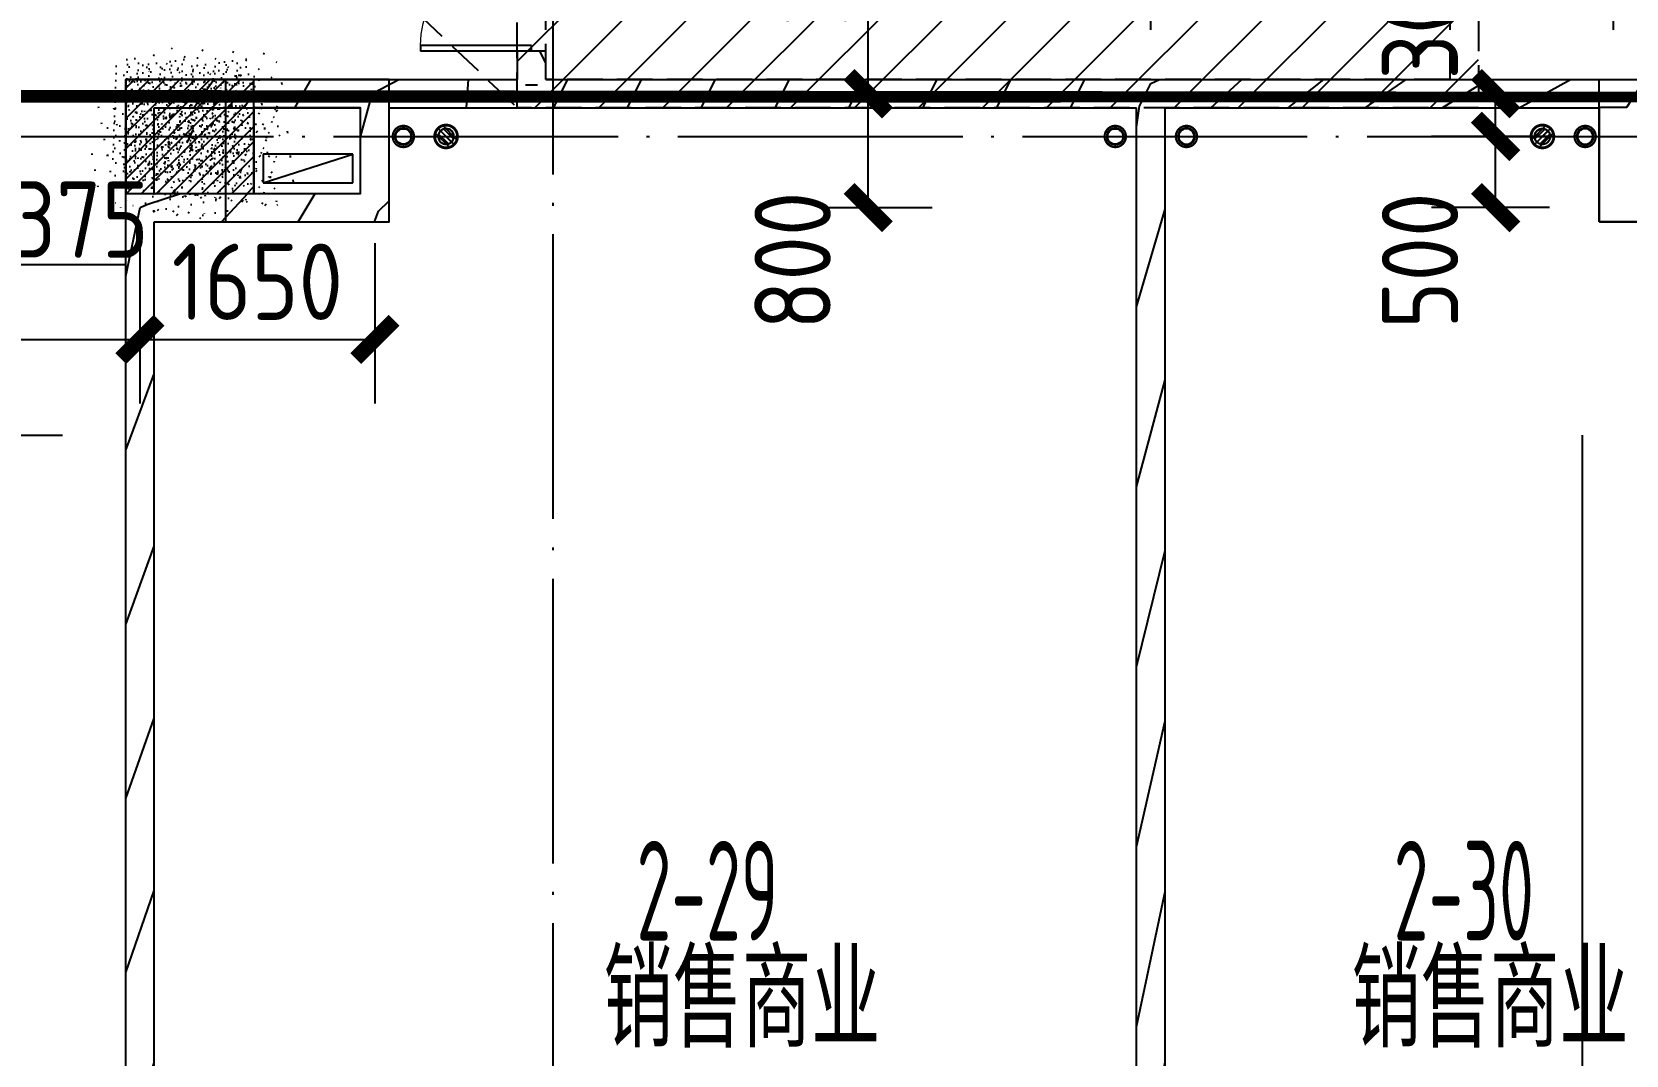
# Model space of a CAD drawing. Header units: inches. Extents: x 0 to 1813292486, y 0 to 3473589894.
# Drawn here: x 600578627 to 600589824, y 3473205965 to 3473213153 of the extents above; entities that cross this region are included whole.
import ezdxf
from ezdxf.enums import TextEntityAlignment as Align
from ezdxf.xclip import XClip

# ---------------------------------------------------------------- set-up
doc = ezdxf.new("R2010")
doc.units = ezdxf.units.IN
doc.header["$LTSCALE"] = 1000
doc.header["$MEASUREMENT"] = 0
doc.header["$XCLIPFRAME"] = 2
for name, pattern in [('AX-MALL-GIRD-200$0$DOTE', [2.4200000000000004, 2, -0.2, 0.02, -0.2]), ('AX-MALL-WALL-P02-QT$0$DASH', [0.35, 0.25, -0.1]), ('AX-MALL-WALL-P02-QT$0$DOTE', [2.4200000000000004, 2, -0.2, 0.02, -0.2]), ('PX-MALL-P02-LG$0$CONTINOUS', [0])]:
    doc.linetypes.add(name, pattern=pattern)
for name, color, linetype in [('A-Anno-Note', 241, 'Continuous'), ('AX-MALL-DIM-P02$0$A-Anno-Dims', 3, 'Continuous'), ('AX-MALL-DIM-P02$0$A-Detl-Thin', 131, 'Continuous'), ('AX-MALL-GIRD-200$0$A-Grid', 222, 'AX-MALL-GIRD-200$0$DOTE'), ('AX-MALL-P02-200$0$A-Anno-Note', 241, 'Continuous'), ('AX-MALL-WALL-P02$0$A-Anno-Note', 241, 'Continuous'), ('AX-MALL-WALL-P02-QT$0$_T_S__T_ELEV_A-STRS', 7, 'Continuous'), ('AX-MALL-WALL-P02-QT$0$A-Detl-Patt', 8, 'Continuous'), ('AX-MALL-WALL-P02-QT$0$A-Detl-Thin', 131, 'Continuous'), ('AX-MALL-WALL-P02-QT$0$A-Strs', 151, 'Continuous'), ('AX-MALL-WALL-P02-QT$0$A-Wall', 2, 'Continuous'), ('AX-MALL-WALL-P02-QT$0$A-Wall-Patt', 13, 'Continuous'), ('AX-MALL-WALL-P02-QT$0$A-Wind', 4, 'Continuous'), ('AX-MALL-WORD-P02$0$A-Anno-Note', 241, 'Continuous'), ('AX-MALL-ZTKD-P02$0$A-Anno-Note', 241, 'Continuous'), ('MX-MALL-P02-LG$0$M-VT-DUCT-FLG', 40, 'Continuous'), ('MX-MALL-P02-LG$0$M-VT-DUCT-KED', 170, 'Continuous'), ('MX-MALL-P02-LG$0$M-VT-DUCT-SAD', 90, 'Continuous'), ('PX-MALL-P02-LG$0$P-Drain-Fldr', 4, 'Continuous'), ('PX-MALL-P02-LG$0$P-Drain-Fldr-ARCH', 161, 'Continuous'), ('PX-MALL-P02-LG$0$P-Drain-Fldr-W100', 4, 'Continuous'), ('PX-MALL-P02-LG$0$P-Drain-Fldr-W50', 4, 'Continuous'), ('PX-MALL-P02-LG$0$P-Pipe-Risr', 7, 'Continuous'), ('PX-MALL-P02-LG$0$P-Pipe-Risr-Arch', 6, 'Continuous'), ('PX-MALL-P02-LG$0$P-Pipe-Risr-W100', 6, 'Continuous'), ('PX-MALL-P02-LG$0$P-Pipe-Risr-W50', 6, 'Continuous'), ('PX-MALL-P02-LG$0$P-Sewr-Pipe', 123, 'PX-MALL-P02-LG$0$CONTINOUS'), ('SX-MALL-WALL-L-1F~2F$0$S-COLU', 30, 'Continuous'), ('SX-MALL-WALL-L-1F~2F$0$S-PATT-WALL', 83, 'Continuous'), ('SX-MALL-WALL-L-1F~2F$0$单形心', 4, 'Continuous')]:
    doc.layers.add(name, color=color, linetype=linetype)
doc.layers.add('MX-MALL-P02-LG$0$M-AUX-TO-ARCH', color=1, linetype='Continuous', plot=False)
doc.styles.add('AX-MALL-DIM-P02$0$_TCH_DIM_T3', font='gbenor.shx')
doc.styles.add('AX-MALL-WORD-P02$0$STANDARD', font='gbenor.shx', dxfattribs={"bigfont": 'gbcbig.shx'})
doc.styles.add('PX-MALL-P02-LG$0$jzfz', font='gbenor.shx', dxfattribs={"bigfont": 'gbcbig.shx'})
doc.dimstyles.new('AX-MALL-DIM-P02$0$_TCH_ARCH&&180', dxfattribs={"dimtxt": 535.5, "dimasz": 270, "dimexe": 450, "dimexo": 450, "dimgap": 137.25, "dimtad": 1, "dimdec": 0, "dimzin": 0, "dimdsep": 46, "dimtxsty": 'AX-MALL-DIM-P02$0$_TCH_DIM_T3', "dimblk": 'AX-MALL-DIM-P02$0$_ArchTick', "dimcen": 0.09, "dimclrt": 7, "dimazin": 2, "dimtfac": 1, "dimtdec": 0, "dimtix": 1, "dimtmove": 2, "dimatfit": 3, "dimfxl": 500, "dimtolj": 1, "dimtzin": 0, "dimarcsym": 0})
pattern_1 = [(45, (0, 359.0227), (-353.55353201463, 353.55353201463), [])]

# ---------------------------------------------------------------- blocks, each defined once
blk = doc.blocks.new('AX-MALL-WORD-P02')
at = {"layer": 'AX-MALL-WORD-P02$0$A-Anno-Note', "style": 'AX-MALL-WORD-P02$0$STANDARD', "width": 0.6}
for s, p in [('2-29', (600384091.0347807, 3473065872.724621)), ('2-30', (600389074.3960855, 3473064016.276308))]:
    blk.add_text(s, height=700, rotation=339.5681613092015, dxfattribs=at).set_placement(p)
at = {"layer": 'AX-MALL-WORD-P02$0$A-Anno-Note', "style": 'AX-MALL-WORD-P02$0$STANDARD'}
for p in [(600383611.6675024, 3473065249.483455), (600388534.9526386, 3473063415.415278)]:
    blk.add_text('销售商业', height=675.177304964539, rotation=339.5681613092015, dxfattribs=at).set_placement(p)
blk = doc.blocks.new('AX-MALL-GIRD-200')
at = {"layer": 'AX-MALL-GIRD-200$0$A-Grid'}
for p, q in [((600417374.6480286, 3473156901.160599), (600378645.1090794, 3473052937.433517)), ((600218521.0220362, 3473133579.090285), (600576417.0261351, 3473000252.327003))]:
    blk.add_line(p, q, dxfattribs=at)
blk = doc.blocks.new('AX-MALL-WALL-P02-QT$0$tj')
at = {"layer": 'AX-MALL-WALL-P02-QT$0$A-Detl-Patt'}
h = blk.add_hatch(dxfattribs=at)
h.set_pattern_fill('STEEL', color=256, scale=100.0000000000001, angle=50.43183869082386)
h.set_pattern_definition([(75.00000000004839, (-14278.19445574284, 156289.8254051208), (-153.3407249234246, 41.08752340989569), []), (75.00000000004839, (-14317.88195610046, 156358.5661673546), (-153.3407249234246, 41.08752340989569), [])])
edge = h.paths.add_edge_path()
edge.add_line((88101.273016572, 47666.64152574539), (87883.93542659283, 47459.84604215622))
edge.add_line((87883.93542659283, 47459.84604215622), (91571.54751467705, 43584.64122533798))
edge.add_arc((262949.389629302, 558937.705083496), 543101.4133620498, 251.6057364187558, 260.0288666978238)
edge.add_arc((172180.8466627672, -2862.146247219684), 27099.9982179492, 64.7128659603706, 96.9316049602786, ccw=False)
edge.add_arc((262948.9730309481, 558936.3205539446), 543099.9677998082, 261.6155114784545, 271.7251478115656)
edge.add_line((279298.9759148359, 16082.51663446426), (279298.9759315252, 16382.65274763107))
edge.add_arc((262948.9742454757, 558936.3204835369), 542799.9676941936, 261.62020364125146, 271.7261014454634, ccw=False)
edge.add_arc((172180.8456921196, -2862.14609140989), 27400.00151046549, 64.80631838577902, 96.83815911678944)
edge.add_arc((262949.394896181, 558937.7037490648), 542801.4137571028, 251.6136389015772, 260.02417327084333, ccw=False)
edge.add_line((91737.26096642017, 43845.69257831573), (88101.273016572, 47666.64152574539))
blk = doc.blocks.new('SX-MALL-WALL-L-1F~2F$0$BANWANG_XINGXIN')
at = {"color": 0}
for points in [[(0.7071067811865476, 0.7071067811865475), (-0.7071067811865477, -0.7071067811865475)], [(-0.7071067811865475, 0.7071067811865476), (0.7071067811865474, -0.7071067811865477)]]:
    blk.add_lwpolyline(points, dxfattribs=at)
blk = doc.blocks.new('SX-MALL-WALL-L-1F~2F')
at = {"layer": 'SX-MALL-WALL-L-1F~2F$0$S-PATT-WALL'}
h = blk.add_hatch(dxfattribs=at)
h.set_pattern_fill('钢筋混凝土', color=256, scale=15, pattern_type=2)
h.set_pattern_definition([(24.56816131876918, (600330429.5414099, 3473134842.085783), (-31.18316060756021, 68.21004687377882), []), (29.56816131876925, (600330429.5414099, 3473134842.085783), (97.53445422577846, -46.37920049590846), [11.25, -123.75]), (334.5681613187692, (600330429.5414099, 3473134842.085783), (19.88439775835759, 112.9961142864107), [9, -99]), (80.01956131876923, (600330437.669281, 3473134838.22085), (117.4189029535321, 66.61682170576017), [9.5610285, -105.1713168]), (25.75236131876919, (600330440.0141948, 3473134870.198427), (141.3476152674957, -79.15081590010527), [16.87499999999951, -185.624999999996]), (76.20376131876925, (600330451.7931585, 3473134863.602518), (182.3878362713222, 87.98253900728311), [14.3415432, -157.75695]), (330.7523613187692, (600330440.0141948, 3473134870.198427), (182.387767611897, 87.98268144025062), [13.49999999999975, -148.499999999996]), (0.5681613187692669, (600330451.4523208, 3473134857.933873), (62.82047321120105, -87.84980446922418), [11.25, -123.75]), (305.5681613187692, (600330451.4523208, 3473134857.933873), (72.17288940056439, 89.18848105901375), [9, -99]), (51.01956131876926, (600330456.6873555, 3473134850.613053), (134.9933625470349, 1.33857134020591), [9.5610285, -105.1713168]), (17.06816131876921, (600330429.5414099, 3473134842.085783), (19.14085714793764, 46.15589493924091), [0.75, -97.8, 0.75, -100.5, 0.75, -99.375]), (347.0681613187692, (600330429.5414099, 3473134842.085783), (57.63084699394109, 41.66442757030211), [0.75, -57.3, 0.75, -95.55, 0.75, -37.875]), (307.0681613187692, (600330398.1958114, 3473134853.762938), (73.85474001336534, -31.12342331039777), [0.75, -37.5, 0.75, -117, 0.75, -155.25]), (297.0681613187692, (600330384.1394892, 3473134858.99933), (87.2164167648191, -16.46683781742514), [0.75, -48.75, 0.75, -77.69999999999999, 0.75, -110.25])])
h.paths.add_polyline_path([(600383404.3020895, 3473071728.376103), (600383683.5763624, 3473072478.046641), (600382840.1970301, 3473072792.230189), (600382560.9227573, 3473072042.559652)])
at = {"layer": 'SX-MALL-WALL-L-1F~2F$0$S-COLU'}
blk.add_lwpolyline([(600383404.3020895, 3473071728.376103), (600383683.5763624, 3473072478.046641), (600382840.1970301, 3473072792.230189), (600382560.9227573, 3473072042.559652)], close=True, dxfattribs=at)
at = {"layer": 'SX-MALL-WALL-L-1F~2F$0$单形心', "xscale": 50, "yscale": 50, "zscale": 50}
blk.add_blockref('SX-MALL-WALL-L-1F~2F$0$BANWANG_XINGXIN', (600383122.2495599, 3473072260.303147), dxfattribs=at)
blk = doc.blocks.new('SX-MALL-WALL-L-2F~3F')
ref = blk.add_blockref('SX-MALL-WALL-L-1F~2F', (0, 0))
XClip(ref).set_block_clipping_path([(600349769.7341375, 3473074679.418533), (600357001.7302529, 3473071985.287766), (600356499.8725733, 3473070638.124951), (600359302.5086629, 3473069594.060767), (600362345.1765132, 3473077761.653201), (600381551.4312518, 3473070606.759726), (600391553.7259278, 3473066880.611454), (600387749.827644, 3473056669.608357), (600391632.1759799, 3473055223.319679), (600395635.5522461, 3473065969.791956), (600406982.2408491, 3473061742.817497), (600403058.8006672, 3473051210.921831), (600412723.2437257, 3473047610.6332), (600445093.3740637, 3473134503.466942), (600393055.2444371, 3473153889.197227), (600387463.4997383, 3473138878.984498), (600380158.3525343, 3473141600.366193), (600382830.751978, 3473148774.027779), (600388210.8522022, 3473146769.782572), (600390696.2253517, 3473153441.399696), (600277474.697425, 3473195619.741203), (600273446.9822528, 3473184807.934726), (600257129.111771, 3473190886.82031), (600241575.9633431, 3473149136.690594), (600258197.8999482, 3473142944.531458), (600255239.7303221, 3473135003.762026), (600263182.3271956, 3473132044.911624), (600260741.6763649, 3473125493.34496), (600269350.4970673, 3473122286.306632), (600271511.1407766, 3473128086.235537), (600286270.1853781, 3473122588.058336), (600284109.5416689, 3473116788.129431), (600282580.7823727, 3473112684.400902), (600291840.7574171, 3473109234.788475), (600290827.7957876, 3473106515.642598), (600293360.405141, 3473105572.171298), (600294731.2544166, 3473109252.0137), (600323175.4764534, 3473098655.706329), (600321336.3302773, 3473093718.790065), (600344750.773286, 3473084996.222976), (600341987.4689643, 3473077578.540671), (600344583.6790427, 3473076611.376234), (600346015.5062013, 3473080454.904757), (600351201.5612961, 3473078522.947055)])
blk = doc.blocks.new('SX-MALL-WALL-2F~3F')
blk.add_blockref('SX-MALL-WALL-L-2F~3F', (0, 0))
blk = doc.blocks.new('MX-MALL-P02-LG$0$YHJJ-P02')
at = {"layer": 'MX-MALL-P02-LG$0$M-AUX-TO-ARCH', "color": 2}
for points in [[(-13659.12319135666, -64299.99999427795), (-12509.12319087982, -64299.99999094009), (-12509.12319278717, -63300.00001621246), (-13659.12319111824, -63300.00001573563)], [(-4010.294677853584, -64299.99996519089), (-4010.294675350189, -63300.00001621246), (-3110.294676423073, -63300.00001764297), (-3110.294676780701, -64299.99996376038)], [(-13459.12319076061, -64099.99998998642), (-12709.1231918335, -64099.99999332428), (-12709.12319159508, -63500.00001621246), (-13459.12319004536, -63500.00001621246)]]:
    blk.add_lwpolyline(points, close=True, dxfattribs=at)
at = {"layer": 'MX-MALL-P02-LG$0$M-VT-DUCT-FLG'}
blk.add_line((-13394.12318990415, -64024.99999053254), (-12764.12318994814, -63824.99999039398), dxfattribs=at)
at = {"layer": 'MX-MALL-P02-LG$0$M-VT-DUCT-KED'}
for p, q in [((-12764.12318994814, -63824.99999039398), (-13394.12318994814, -63824.99999053254)), ((-13394.12318994814, -63824.99999053254), (-13394.12318990415, -64024.99999053254)), ((-12764.12318990415, -64024.99999039398), (-12764.12318994814, -63824.99999039398)), ((-13394.12318990415, -64024.99999053254), (-12764.12318990415, -64024.99999039398))]:
    blk.add_line(p, q, dxfattribs=at)
blk = doc.blocks.new('MX-MALL-P02-LG')
at = {"layer": 'MX-MALL-P02-LG$0$M-VT-DUCT-SAD', "rotation": 339.5681613187875}
blk.add_blockref('MX-MALL-P02-LG$0$YHJJ-P02', (600418393.5374048, 3473127097.242905), dxfattribs=at)
blk = doc.blocks.new('AX-MALL-WALL-P02-QT$0$$DorLib2D$00000002')
for p, q in [((-0.5, -5.684341886080802e-17), (-0.5000000000000007, 0.4875)), ((-0.4750000000000007, 0.4875), (-0.5000000000000007, 0.4875)), ((-0.475, -2.842170943040401e-17), (-0.4750000000000007, 0.4875)), ((0.475, -2.842170943040401e-17), (0.4750000000000007, 0.4875)), ((0.4750000000000007, 0.4875), (0.5000000000000007, 0.4875)), ((0.5, -5.684341886080802e-17), (0.5000000000000007, 0.4875)), ((-0.5, -5.684341886080802e-17), (-0.475, -2.842170943040401e-17)), ((0.5, -5.684341886080802e-17), (0.475, -2.842170943040401e-17))]:
    blk.add_line(p, q)
at = {"lineweight": 13}
for centre, start, end in [((-0.4875, -4.263256414560601e-17), 0, 88.53071641864632), ((0.4875, -4.263256414560601e-17), 91.4692835813537, 180)]:
    blk.add_arc(centre, 0.4875, start, end, dxfattribs=at)
blk = doc.blocks.new('AX-MALL-WALL-P02-QT')
at = {"layer": 'AX-MALL-WALL-P02-QT$0$A-Detl-Patt', "linetype": 'AX-MALL-WALL-P02-QT$0$DASH'}
h = blk.add_hatch(dxfattribs=at)
h.set_pattern_fill('ANSI31', color=5, scale=199.9999999999999, angle=-3.81666561775622e-14)
h.set_pattern_definition([(24.5681613092245, (600185298.4270658, 3473279938.045597), (-132.0087131905686, 288.7558651209878), [])])
h.paths.add_polyline_path([(600385347.3708593, 3473071644.80725), (600386499.3772033, 3473074737.198134), (600388186.1358678, 3473074108.831038), (600387871.9523188, 3473073265.451705), (600392510.5386449, 3473071537.442189), (600391672.7158493, 3473069288.430638)])
at = {"layer": 'AX-MALL-WALL-P02-QT$0$A-Wall-Patt'}
h = blk.add_hatch(dxfattribs=at)
h.set_pattern_fill('普通砖', color=256, scale=200, style=0)
h.set_pattern_definition(pattern_1)
h.paths.add_polyline_path([(600382650.9585587, 3473071902.305124), (600382748.3403851, 3473071972.741083), (600382957.796084, 3473072534.993971), (600382840.1970211, 3473072792.230167), (600382526.0134724, 3473071948.850834)])
h = blk.add_hatch(dxfattribs=at)
h.set_pattern_fill('普通砖', color=256, scale=200, style=0)
h.set_pattern_definition(pattern_1)
h.paths.add_polyline_path([(600382840.1970211, 3473072792.230167), (600382957.796084, 3473072534.993971), (600384316.5738969, 3473072028.809366), (600384433.5555669, 3473072056.372626), (600384480.1012778, 3473072181.317712)])
h = blk.add_hatch(dxfattribs=at)
h.set_pattern_fill('普通砖', color=256, scale=200, style=0)
h.set_pattern_definition(pattern_1)
h.paths.add_polyline_path([(600384433.5555669, 3473072056.372625), (600384503.9915261, 3473071958.990799), (600385441.0796739, 3473071609.897967), (600385487.6253848, 3473071734.843054), (600385417.1894255, 3473071832.22488), (600384480.1012778, 3473072181.317712)])
h = blk.add_hatch(dxfattribs=at)
h.set_pattern_fill('普通砖', color=256, scale=200, style=0)
h.set_pattern_definition(pattern_1)
h.paths.add_polyline_path([(600384107.1181978, 3473071466.556478), (600384224.7172607, 3473071209.320282), (600384503.9915261, 3473071958.990799), (600384433.5555669, 3473072056.372626), (600384316.5738969, 3473072028.809366)])
h = blk.add_hatch(dxfattribs=at)
h.set_pattern_fill('普通砖', color=256, scale=200, style=0)
h.set_pattern_definition(pattern_1)
h.paths.add_polyline_path([(600385604.607055, 3473071762.406313), (600385674.4256215, 3473071949.823944), (600385487.007992, 3473072019.64251), (600385417.1894255, 3473071832.22488), (600385487.6253847, 3473071734.843053)])
h = blk.add_hatch(dxfattribs=at)
h.set_pattern_fill('普通砖', color=256, scale=200, style=0)
h.set_pattern_definition(pattern_1)
h.paths.add_polyline_path([(600379434.6476066, 3473063077.622242), (600382678.5218188, 3473071785.323454), (600382650.9585587, 3473071902.305124), (600382526.0134724, 3473071948.850834), (600379247.2299774, 3473063147.440809)])
h = blk.add_hatch(dxfattribs=at)
h.set_pattern_fill('普通砖', color=256, scale=200, style=0)
h.set_pattern_definition(pattern_1)
h.paths.add_polyline_path([(600382650.9585587, 3473071902.305124), (600382678.5218188, 3473071785.323454), (600384224.7172607, 3473071209.320282), (600384107.1181978, 3473071466.556478), (600382748.3403851, 3473071972.741083)])
h = blk.add_hatch(dxfattribs=at)
h.set_pattern_fill('普通砖', color=256, scale=200, style=0)
h.set_pattern_definition(pattern_1)
h.paths.add_polyline_path([(600385487.6253848, 3473071734.843053), (600385441.0796739, 3473071609.897967), (600389423.7042977, 3473070126.253433), (600389540.6859678, 3473070153.816692), (600389587.2316786, 3473070278.761779), (600385604.607055, 3473071762.406313)])
h = blk.add_hatch(dxfattribs=at)
h.set_pattern_fill('普通砖', color=256, scale=200, style=0)
h.set_pattern_definition(pattern_1)
h.paths.add_polyline_path([(600389540.6859678, 3473070153.816692), (600389611.1219269, 3473070056.434866), (600392469.2407744, 3473068991.70173), (600392586.2224447, 3473069019.26499), (600392632.7681557, 3473069144.210076), (600389587.2316786, 3473070278.761779)])
h = blk.add_hatch(dxfattribs=at)
h.set_pattern_fill('普通砖', color=256, scale=200, style=0)
h.set_pattern_definition(pattern_1)
h.paths.add_polyline_path([(600385425.4605882, 3473059109.330377), (600385542.3572459, 3473059134.437024), (600389611.1219269, 3473070056.434866), (600389540.6859678, 3473070153.816693), (600389423.7042977, 3473070126.253433), (600385356.5697647, 3473059208.631482)])
h = blk.add_hatch(dxfattribs=at)
h.set_pattern_fill('普通砖', color=256, scale=200, style=0)
h.set_pattern_definition(pattern_1)
h.paths.add_polyline_path([(600392586.2224447, 3473069019.26499), (600392656.6584039, 3473068921.883164), (600393359.474514, 3473068660.06354), (600393476.4561843, 3473068687.626801), (600393523.0018951, 3473068812.571887), (600392632.7681557, 3473069144.210076)])
h = blk.add_hatch(dxfattribs=at)
h.set_pattern_fill('普通砖', color=256, scale=200, style=0)
h.set_pattern_definition(pattern_1)
h.paths.add_polyline_path([(600392189.9665092, 3473068242.031213), (600392447.202705, 3473068359.630276), (600392656.6584039, 3473068921.883164), (600392586.2224447, 3473069019.26499), (600392469.2407744, 3473068991.70173)])
h = blk.add_hatch(dxfattribs=at)
h.set_pattern_fill('普通砖', color=256, scale=200, style=0)
h.set_pattern_definition(pattern_1)
h.paths.add_polyline_path([(600392447.202705, 3473068359.630276), (600392189.9665092, 3473068242.031213), (600393080.2002487, 3473067910.393023), (600393177.582075, 3473067980.828982), (600393150.018815, 3473068097.810652)])
at = {"layer": 'AX-MALL-WALL-P02-QT$0$_T_S__T_ELEV_A-STRS', "linetype": 'AX-MALL-WALL-P02-QT$0$DOTE', "const_width": 150}
blk.add_lwpolyline([(600342323.0797966, 3473087779.331682), (600442122.9674294, 3473050600.945104), (600441808.7838843, 3473049757.565782), (600449492.9066867, 3473046895.004558), (600449807.0902339, 3473047738.383887), (600449807.0902337, 3473047738.383885), (600451657.2822405, 3473052704.951061), (600496637.5132873, 3473035948.495144)], dxfattribs=at)
at = {"layer": 'AX-MALL-WALL-P02-QT$0$A-Detl-Patt', "linetype": 'AX-MALL-WALL-P02-QT$0$DASH'}
blk.add_line((600378789.1719077, 3473085113.864935), (600385347.370858, 3473071644.807251), dxfattribs=at)
at = {"layer": 'AX-MALL-WALL-P02-QT$0$A-Detl-Patt', "color": 5, "linetype": 'AX-MALL-WALL-P02-QT$0$DASH'}
for points in [[(600385347.3708593, 3473071644.80725), (600386499.3772033, 3473074737.198134), (600388186.1358678, 3473074108.831038), (600387871.9523188, 3473073265.451705), (600392510.5386449, 3473071537.442189), (600391672.7158493, 3473069288.430638)], [(600385604.607055, 3473071762.406313), (600386616.9762664, 3473074479.961939), (600387928.8996722, 3473073991.231975), (600387614.716123, 3473073147.852642), (600392253.3024492, 3473071419.843126), (600391555.1167862, 3473069545.666833)]]:
    blk.add_lwpolyline(points, close=True, dxfattribs=at)
at = {"layer": 'AX-MALL-WALL-P02-QT$0$A-Strs'}
blk.add_line((600369829.3951697, 3473076251.85951), (600382386.3763359, 3473071574.015565), dxfattribs=at)
at = {"layer": 'AX-MALL-WALL-P02-QT$0$A-Wall'}
for p, q in [((600382526.0134724, 3473071948.850834), (600382840.1970211, 3473072792.230167)), ((600382840.1970211, 3473072792.230167), (600384480.1012778, 3473072181.317712)), ((600382748.3403851, 3473071972.741083), (600382957.796084, 3473072534.993971)), ((600382957.796084, 3473072534.993971), (600384316.5738969, 3473072028.809366)), ((600384480.1012778, 3473072181.317712), (600385417.1894255, 3473071832.22488)), ((600384107.1181978, 3473071466.556478), (600384316.5738969, 3473072028.809366)), ((600385487.007992, 3473072019.64251), (600385417.1894255, 3473071832.22488)), ((600385674.4256215, 3473071949.823944), (600385487.007992, 3473072019.64251)), ((600379247.2299774, 3473063147.440809), (600382526.0134724, 3473071948.850834)), ((600382748.3403851, 3473071972.741083), (600384107.1181978, 3473071466.556478)), ((600384224.7172607, 3473071209.320282), (600384503.9915261, 3473071958.990799)), ((600384503.9915261, 3473071958.990799), (600385441.0796739, 3473071609.897967)), ((600385604.607055, 3473071762.406313), (600385674.4256215, 3473071949.823944)), ((600379434.6476066, 3473063077.622242), (600382678.5218188, 3473071785.323454)), ((600382678.5218188, 3473071785.323454), (600384224.7172607, 3473071209.320282)), ((600385604.607055, 3473071762.406313), (600389587.2316786, 3473070278.761779)), ((600385441.0796739, 3473071609.897967), (600389423.7042977, 3473070126.253433)), ((600389587.2316786, 3473070278.761779), (600392632.7681557, 3473069144.210076)), ((600385356.5697647, 3473059208.631482), (600389423.7042977, 3473070126.253433)), ((600385542.3572459, 3473059134.437024), (600389611.1219269, 3473070056.434866)), ((600389611.1219269, 3473070056.434866), (600392469.2407744, 3473068991.70173)), ((600392632.7681557, 3473069144.210076), (600393523.0018951, 3473068812.571887)), ((600392189.9665092, 3473068242.031213), (600392469.2407744, 3473068991.70173)), ((600392189.9665092, 3473068242.031213), (600393080.2002487, 3473067910.393023))]:
    blk.add_line(p, q, dxfattribs=at)
at = {"layer": 'AX-MALL-WALL-P02-QT$0$A-Detl-Thin'}
for name in ['MX-MALL-P02-LG', 'SX-MALL-WALL-2F~3F']:
    blk.add_blockref(name, (0, 0), dxfattribs=at)
at = {"layer": 'AX-MALL-WALL-P02-QT$0$A-Detl-Thin', "rotation": 339.5681613091762}
blk.add_blockref('AX-MALL-WALL-P02-QT$0$tj', (600144118.6961328, 3473128496.287411), dxfattribs=at)
at = {"layer": 'AX-MALL-WALL-P02-QT$0$A-Wind'}
blk.add_blockref('AX-MALL-GIRD-200', (0, 0), dxfattribs=at)
at = {"layer": 'AX-MALL-WALL-P02-QT$0$A-Wind', "xscale": -1600, "yscale": 1600, "zscale": 200, "rotation": 69.56816131836884}
blk.add_blockref('AX-MALL-WALL-P02-QT$0$$DorLib2D$00000002', (600385859.991072, 3473072734.403744), dxfattribs=at)
blk = doc.blocks.new('AX-MALL-WALL-P02')
at = {"layer": 'AX-MALL-WALL-P02$0$A-Anno-Note'}
blk.add_blockref('AX-MALL-WORD-P02', (0, 0), dxfattribs=at)
blk.add_blockref('AX-MALL-WALL-P02-QT', (0, 0), dxfattribs=at)
blk = doc.blocks.new('PX-MALL-P02-LG$0$P-Risr')
at = {"layer": 'PX-MALL-P02-LG$0$P-Pipe-Risr-W50'}
h = blk.add_hatch(color=0, dxfattribs=at)
edge = h.paths.add_edge_path()
edge.add_ellipse((0, 0), major_axis=(47.05795628796547, 47.05795628796547), ratio=0.9999999999999695, start_angle=225.0000000000009, end_angle=405.0000000000009, ccw=False)
edge.add_ellipse((0, 0), major_axis=(47.05795628796764, 47.05795628796764), ratio=0.9999999999998785, start_angle=133.9675974886221, end_angle=225.0000000000035, ccw=False)
edge.add_line((-66.53919663240958, 1.199087783927098), (-54.4367953546693, 1.199087783927098))
edge.add_ellipse((0, 0), major_axis=(-38.50196423560672, 38.50196423560672), ratio=0.9999999999999859, start_angle=43.73814098242129, end_angle=134.9999999999996)
edge.add_ellipse((0, 0), major_axis=(38.50196423561096, 38.50196423561096), ratio=0.9999999999998216, start_angle=225.0000000000051, end_angle=405.0000000000051)
edge.add_ellipse((0, 0), major_axis=(38.50196423560679, 38.50196423560679), ratio=0.9999999999999831, start_angle=45.00000000000048, end_angle=133.7381409824204)
edge.add_line((-54.43679535467527, 1.199087783927098), (-66.53919663241555, 1.199087783927098))
edge.add_ellipse((0, 0), major_axis=(-47.05795628796762, 47.05795628796762), ratio=0.9999999999998742, start_angle=-45.00000000000358, end_angle=43.967597488629224, ccw=False)
at = {"layer": 'PX-MALL-P02-LG$0$P-Pipe-Risr-Arch', "ltscale": 0.7}
blk.add_circle((0, 0), 59.29000000000001, dxfattribs=at)
at = {"layer": 'PX-MALL-P02-LG$0$P-Pipe-Risr-W100', "color": 0, "const_width": 15}
blk.add_lwpolyline([(-75, 0, 1), (75, 0, 1)], format="xyb", close=True, dxfattribs=at)
at = {"layer": 'PX-MALL-P02-LG$0$P-Pipe-Risr-W50'}
blk.add_circle((0, 0), 54.45000000000001, dxfattribs=at)
at = {"layer": 'PX-MALL-P02-LG$0$P-Pipe-Risr', "style": 'PX-MALL-P02-LG$0$jzfz', "width": 0.6, "flags": 1}
for tag, p in [('SYS-MARK', (0.3310501334344735, -45.65933377496549)), ('RANGE', (0.3337570973526454, -45.67887874227017))]:
    blk.add_attdef(tag, text='', height=0.015625, dxfattribs=at).set_placement(p, align=Align.MIDDLE)
blk = doc.blocks.new('PX-MALL-P02-LG$0$A$C5A9C1854')
at = {"layer": 'PX-MALL-P02-LG$0$P-Drain-Fldr-W50', "ltscale": 0.7}
for p, q in [((16.81565596797736, -52.36634142627008), (-52.36634142621187, 16.81565596791916)), ((38.89087296527578, -38.89087296521757), (-38.89087296527578, 38.89087296521757)), ((52.36634142632829, -16.81565596791916), (-16.81565596786095, 52.36634142627008))]:
    blk.add_line(p, q, dxfattribs=at)
at = {"layer": 'PX-MALL-P02-LG$0$P-Drain-Fldr-W50', "ltscale": 0.7, "const_width": 13.75}
blk.add_lwpolyline([(-54.99999999994179, 0, 1), (55.00000000005821, 0, 1)], format="xyb", close=True, dxfattribs=at)
blk = doc.blocks.new('PX-MALL-P02-LG$0$A$C7D2520B3')
at = {"layer": 'PX-MALL-P02-LG$0$P-Drain-Fldr', "ltscale": 0.7}
for p, q in [((25.22348395196605, -78.54951213940512), (-78.54951213931781, 25.22348395187873)), ((58.33630944791366, -58.33630944788456), (-58.33630944791366, 58.33630944788456)), ((78.54951213949244, -25.22348395187873), (-25.22348395179142, 78.54951213940512))]:
    blk.add_line(p, q, dxfattribs=at)
at = {"layer": 'PX-MALL-P02-LG$0$P-Drain-Fldr', "ltscale": 0.7, "const_width": 20}
blk.add_lwpolyline([(5.820766091346741e-11, -80, 1), (5.820766091346741e-11, 80, 1)], format="xyb", close=True, dxfattribs=at)
blk = doc.blocks.new('PX-MALL-P02-LG$0$A$C2257314B')
at = {"layer": 'PX-MALL-P02-LG$0$P-Drain-Fldr-ARCH', "ltscale": 0.7}
for p, q in [((16.81565596797736, -52.36634142627008), (-52.36634142621187, 16.81565596791916)), ((38.89087296527578, -38.89087296521757), (-38.89087296527578, 38.89087296521757)), ((52.36634142632829, -16.81565596791916), (-16.81565596786095, 52.36634142627008))]:
    blk.add_line(p, q, dxfattribs=at)
for start, end in [(0, 180), (180, 0)]:
    blk.add_arc((5.820766091346741e-11, -1.77635683940025e-15), 55, start, end, dxfattribs=at)
blk = doc.blocks.new('PX-MALL-P02-LG$0$P-Drain-Fldr')
blk.add_blockref('PX-MALL-P02-LG$0$A$C2257314B', (0, 0))
at = {"layer": 'PX-MALL-P02-LG$0$P-Drain-Fldr-W100'}
blk.add_blockref('PX-MALL-P02-LG$0$A$C7D2520B3', (0, 0), dxfattribs=at)
at = {"layer": 'PX-MALL-P02-LG$0$P-Drain-Fldr-W50'}
blk.add_blockref('PX-MALL-P02-LG$0$A$C5A9C1854', (0, 0), dxfattribs=at)
blk = doc.blocks.new('PX-MALL-P02-LG')
at = {"layer": 'PX-MALL-P02-LG$0$P-Drain-Fldr', "rotation": 339.5681604905268}
blk.add_blockref('PX-MALL-P02-LG$0$P-Drain-Fldr', (600384809.008169, 3473071631.935908), dxfattribs=at)
at = {"layer": 'PX-MALL-P02-LG$0$P-Drain-Fldr', "xscale": -0.9999999999999991, "rotation": 339.5681620992224}
blk.add_blockref('PX-MALL-P02-LG$0$P-Drain-Fldr', (600392024.5869021, 3473068943.921104), dxfattribs=at)
at = {"layer": 'PX-MALL-P02-LG$0$P-Sewr-Pipe', "ltscale": 0.7}
for p, rotation in [((600384527.8817724, 3473071736.663886), 249.5681604905267), ((600389213.3084134, 3473069991.161888), 249.5681617978193)]:
    blk.add_blockref('PX-MALL-P02-LG$0$P-Risr', p, dxfattribs=dict(at, rotation=rotation))
for p, xscale, rotation in [((600389681.8524842, 3473069816.615473), -0.9999999999999991, 69.56816077506066), ((600392305.7133939, 3473068839.193382), -0.9999999999999997, 69.56816209922255)]:
    blk.add_blockref('PX-MALL-P02-LG$0$P-Risr', p, dxfattribs=dict(at, xscale=xscale, rotation=rotation))
blk = doc.blocks.new('AX-MALL-ZTKD-P02')
at = {"layer": 'AX-MALL-ZTKD-P02$0$A-Anno-Note'}
blk.add_blockref('AX-MALL-GIRD-200', (0, 0), dxfattribs=at)
blk = doc.blocks.new('AX-MALL-DIM-P02$0$_ArchTick')
at = {"color": 0, "linetype": 'ByBlock', "const_width": 0.4}
blk.add_lwpolyline([(-0.5, -0.5), (0.5, 0.5)], dxfattribs=at)
blk = doc.blocks.new('*D724')
at = {"layer": 'AX-MALL-DIM-P02$0$A-Anno-Dims', "color": 0, "lineweight": -2, "transparency": 16777216}
for p, q in [((600381243.9527978, 3473072159.67196), (600380851.029435, 3473071104.92725)), ((600382532.4490039, 3473071679.669304), (600382139.5256412, 3473070624.924594)), ((600381008.1212124, 3473071526.616915), (600382296.6174185, 3473071046.614259))]:
    blk.add_line(p, q, dxfattribs=at)
at = {"layer": 'AX-MALL-DIM-P02$0$A-Anno-Dims', "color": 0, "lineweight": -2, "transparency": 16777216, "xscale": 270, "yscale": 270, "zscale": 270}
for p, rotation in [((600381008.1212124, 3473071526.616915), 159.5681608892914), ((600382296.6174185, 3473071046.614259), 339.5681608892914)]:
    blk.add_blockref('AX-MALL-DIM-P02$0$_ArchTick', p, dxfattribs=dict(at, rotation=rotation))
at = {"layer": 'AX-MALL-DIM-P02$0$A-Anno-Dims', "color": 7, "transparency": 16777216, "insert": (600382086.694154, 3473072022.811337), "char_height": 535.5, "attachment_point": 5, "rotation": 339.56816088929145, "style": 'AX-MALL-DIM-P02$0$_TCH_DIM_T3'}
blk.add_mtext('\\A1;1375', dxfattribs=at)
blk = doc.blocks.new('*D725')
at = {"layer": 'AX-MALL-DIM-P02$0$A-Anno-Dims', "color": 0, "lineweight": -2, "transparency": 16777216}
for p, q in [((600382532.4490039, 3473071679.669304), (600382139.5256412, 3473070624.924594)), ((600382296.6174185, 3473071046.61426), (600383842.8128504, 3473070470.611078)), ((600384078.6444358, 3473071103.666123), (600383685.721073, 3473070048.921413))]:
    blk.add_line(p, q, dxfattribs=at)
at = {"layer": 'AX-MALL-DIM-P02$0$A-Anno-Dims', "color": 0, "lineweight": -2, "transparency": 16777216, "xscale": 270, "yscale": 270, "zscale": 270}
for p, rotation in [((600382296.6174185, 3473071046.61426), 159.5681608821368), ((600383842.8128504, 3473070470.611078), 339.5681608821367)]:
    blk.add_blockref('AX-MALL-DIM-P02$0$_ArchTick', p, dxfattribs=dict(at, rotation=rotation))
at = {"layer": 'AX-MALL-DIM-P02$0$A-Anno-Dims', "color": 7, "transparency": 16777216, "insert": (600383211.097734, 3473071138.133367), "char_height": 535.5, "attachment_point": 5, "rotation": 339.5681608821368, "style": 'AX-MALL-DIM-P02$0$_TCH_DIM_T3'}
blk.add_mtext('\\A1;1650', dxfattribs=at)
blk = doc.blocks.new('*D767')
at = {"layer": 'AX-MALL-DIM-P02$0$A-Anno-Dims', "color": 0, "lineweight": -2, "transparency": 16777216}
for p, q in [((600389709.4141679, 3473070606.742629), (600389981.4906168, 3473071337.091672)), ((600389824.3988428, 3473070915.402006), (600392869.9353216, 3473069780.850304)), ((600392754.9506466, 3473069472.190927), (600393027.0270956, 3473070202.53997))]:
    blk.add_line(p, q, dxfattribs=at)
at = {"layer": 'AX-MALL-DIM-P02$0$A-Anno-Dims', "color": 0, "lineweight": -2, "transparency": 16777216, "xscale": 270, "yscale": 270, "zscale": 270}
for p, rotation in [((600389824.3988428, 3473070915.402006), 159.5681613348485), ((600392869.9353216, 3473069780.850304), 339.5681613348485)]:
    blk.add_blockref('AX-MALL-DIM-P02$0$_ArchTick', p, dxfattribs=dict(at, rotation=rotation))
at = {"layer": 'AX-MALL-DIM-P02$0$A-Anno-Dims', "color": 7, "transparency": 16777216, "insert": (600391488.5496787, 3473070727.646855), "char_height": 535.5, "attachment_point": 5, "rotation": 339.56816133484847, "style": 'AX-MALL-DIM-P02$0$_TCH_DIM_T3'}
blk.add_mtext('\\A1;3250', dxfattribs=at)
blk = doc.blocks.new('*D768')
at = {"layer": 'AX-MALL-DIM-P02$0$A-Anno-Dims', "color": 0, "lineweight": -2, "transparency": 16777216}
for p, q in [((600392754.9506465, 3473069472.190927), (600393027.0270957, 3473070202.53997)), ((600392869.9353215, 3473069780.850305), (600393760.1690611, 3473069449.212115)), ((600393645.1843864, 3473069140.552738), (600393917.2608353, 3473069870.901781))]:
    blk.add_line(p, q, dxfattribs=at)
at = {"layer": 'AX-MALL-DIM-P02$0$A-Anno-Dims', "color": 0, "lineweight": -2, "transparency": 16777216, "xscale": 270, "yscale": 270, "zscale": 270}
for p, rotation in [((600392869.9353215, 3473069780.850305), 159.5681613302902), ((600393760.1690611, 3473069449.212115), 339.5681613302901)]:
    blk.add_blockref('AX-MALL-DIM-P02$0$_ArchTick', p, dxfattribs=dict(at, rotation=rotation))
at = {"layer": 'AX-MALL-DIM-P02$0$A-Anno-Dims', "color": 7, "transparency": 16777216, "insert": (600393608.8138089, 3473070403.590886), "char_height": 535.5, "attachment_point": 5, "rotation": 339.56816133029014, "style": 'AX-MALL-DIM-P02$0$_TCH_DIM_T3'}
blk.add_mtext('\\A1;950', dxfattribs=at)
blk = doc.blocks.new('*D776')
at = {"layer": 'AX-MALL-DIM-P02$0$A-Anno-Dims', "color": 0, "lineweight": -2, "transparency": 16777216}
for p, q in [((600392071.4413557, 3473068926.466592), (600391294.8834928, 3473069215.757182)), ((600391542.0267441, 3473068590.121336), (600391716.573159, 3473069058.665408)), ((600391896.8949407, 3473068457.92252), (600391120.337078, 3473068747.213109))]:
    blk.add_line(p, q, dxfattribs=at)
at = {"layer": 'AX-MALL-DIM-P02$0$A-Anno-Dims', "color": 0, "lineweight": -2, "transparency": 16777216, "xscale": 270, "yscale": 270, "zscale": 270}
for p, rotation in [((600391716.573159, 3473069058.665408), 69.56816135948716), ((600391542.0267441, 3473068590.121336), 249.5681613594872)]:
    blk.add_blockref('AX-MALL-DIM-P02$0$_ArchTick', p, dxfattribs=dict(at, rotation=rotation))
at = {"layer": 'AX-MALL-DIM-P02$0$A-Anno-Dims', "color": 7, "transparency": 16777216, "insert": (600390914.5878589, 3473068426.939692), "char_height": 535.5, "attachment_point": 5, "rotation": 69.56816135948716, "style": 'AX-MALL-DIM-P02$0$_TCH_DIM_T3'}
blk.add_mtext('\\A1;500', dxfattribs=at)
blk = doc.blocks.new('*D777')
at = {"layer": 'AX-MALL-DIM-P02$0$A-Anno-Dims', "color": 0, "lineweight": -2, "transparency": 16777216}
for p, q in [((600392176.1692052, 3473069207.593037), (600391399.6113422, 3473069496.883626)), ((600391716.573159, 3473069058.665408), (600391821.3010085, 3473069339.791852)), ((600392071.4413558, 3473068926.466592), (600391294.8834927, 3473069215.757182))]:
    blk.add_line(p, q, dxfattribs=at)
at = {"layer": 'AX-MALL-DIM-P02$0$A-Anno-Dims', "color": 0, "lineweight": -2, "transparency": 16777216, "xscale": 270, "yscale": 270, "zscale": 270}
for p, rotation in [((600391821.3010085, 3473069339.791852), 69.56816136533945), ((600391716.573159, 3473069058.665408), 249.5681613653395)]:
    blk.add_blockref('AX-MALL-DIM-P02$0$_ArchTick', p, dxfattribs=dict(at, rotation=rotation))
at = {"layer": 'AX-MALL-DIM-P02$0$A-Anno-Dims', "color": 7, "transparency": 16777216, "insert": (600391523.370848, 3473070061.127712), "char_height": 535.5, "attachment_point": 5, "rotation": 69.56816136533945, "style": 'AX-MALL-DIM-P02$0$_TCH_DIM_T3'}
blk.add_mtext('\\A1;300', dxfattribs=at)
blk = doc.blocks.new('*D1464')
at = {"layer": 'AX-MALL-DIM-P02$0$A-Anno-Dims', "color": 0, "lineweight": -2, "transparency": 16777216}
for p, q in [((600387397.0196564, 3473070987.966475), (600388113.7792166, 3473070720.952507)), ((600387412.8152881, 3473070128.373772), (600387692.0895505, 3473070878.044281)), ((600387117.745394, 3473070238.295966), (600387834.5049542, 3473069971.281998))]:
    blk.add_line(p, q, dxfattribs=at)
at = {"layer": 'AX-MALL-DIM-P02$0$A-Anno-Dims', "color": 0, "lineweight": -2, "transparency": 16777216, "xscale": 270, "yscale": 270, "zscale": 270}
for p, rotation in [((600387692.0895505, 3473070878.044281), 69.56816131494317), ((600387412.8152881, 3473070128.373772), 249.5681613149432)]:
    blk.add_blockref('AX-MALL-DIM-P02$0$_ArchTick', p, dxfattribs=dict(at, rotation=rotation))
at = {"layer": 'AX-MALL-DIM-P02$0$A-Anno-Dims', "color": 7, "transparency": 16777216, "insert": (600386785.3763196, 3473069965.191903), "char_height": 535.5, "attachment_point": 5, "rotation": 69.56816131494317, "style": 'AX-MALL-DIM-P02$0$_TCH_DIM_T3'}
blk.add_mtext('\\A1;800', dxfattribs=at)
blk = doc.blocks.new('*D1465')
at = {"layer": 'AX-MALL-DIM-P02$0$A-Anno-Dims', "color": 0, "lineweight": -2, "transparency": 16777216}
for p, q in [((600388165.0238864, 3473073049.5604), (600388881.7834468, 3473072782.546431)), ((600387692.0895507, 3473070878.044281), (600388460.0937808, 3473072939.638206)), ((600387397.0196565, 3473070987.966475), (600388113.7792168, 3473070720.952507))]:
    blk.add_line(p, q, dxfattribs=at)
at = {"layer": 'AX-MALL-DIM-P02$0$A-Anno-Dims', "color": 0, "lineweight": -2, "transparency": 16777216, "xscale": 270, "yscale": 270, "zscale": 270}
for p, rotation in [((600388460.0937808, 3473072939.638206), 69.56816131031167), ((600387692.0895507, 3473070878.044281), 249.5681613103117)]:
    blk.add_blockref('AX-MALL-DIM-P02$0$_ArchTick', p, dxfattribs=dict(at, rotation=rotation))
at = {"layer": 'AX-MALL-DIM-P02$0$A-Anno-Dims', "color": 7, "transparency": 16777216, "insert": (600387696.5709665, 3473072050.223841), "char_height": 535.5, "attachment_point": 5, "rotation": 69.56816131031168, "style": 'AX-MALL-DIM-P02$0$_TCH_DIM_T3'}
blk.add_mtext('\\A1;2200', dxfattribs=at)
blk = doc.blocks.new('AX-MALL-DIM-P02')
at = {"layer": 'AX-MALL-DIM-P02$0$A-Detl-Thin'}
blk.add_blockref('AX-MALL-ZTKD-P02', (-2.384185791015625e-06, 9.5367431640625e-07), dxfattribs=at)
at = {"layer": 'AX-MALL-DIM-P02$0$A-Anno-Dims'}
for p1, p2, distance, picture, middle in [((600386975.3299903, 3473071145.058249), (600387743.3342205, 3473073206.652174), -764.8795501774117, '*D1465', (600387696.5709665, 3473072050.223841)), ((600382689.5407815, 3473072101.358969), (600384235.7362131, 3473071525.355788), -1125.5554953857804, '*D725', (600383211.097734, 3473071138.133367)), ((600389552.322394, 3473070185.052964), (600392597.8588727, 3473069050.501262), 779.3813682122462, '*D767', (600391488.5496787, 3473070727.646855))]:
    dim = blk.add_aligned_dim(p1=p1, p2=p2, distance=distance, dimstyle='AX-MALL-DIM-P02$0$_TCH_ARCH&&180', dxfattribs=at)
    dim.commit()
    dim.dimension.update_dxf_attribs({"geometry": picture, "text_midpoint": middle})
for base, p1, p2, angle, picture, middle in [((600382296.6174185, 3473071046.614259), (600381401.0445751, 3473072581.361625), (600382689.5407814, 3473072101.358969), 339.56816088929145, '*D724', (600382086.694154, 3473072022.811337)), ((600387692.0895505, 3473070878.044281), (600386696.0557278, 3473070395.387739), (600386975.3299903, 3473071145.058249), 69.56816131494317, '*D1464', (600386785.3763196, 3473069965.191903)), ((600393760.1690611, 3473069449.212115), (600392597.8588727, 3473069050.501262), (600393488.0926123, 3473068718.863072), 339.56816130334073, '*D768', (600393608.8138089, 3473070403.590886)), ((600391821.3010085, 3473069339.791852), (600392493.1310221, 3473068769.374818), (600392597.8588716, 3473069050.501263), 69.56816139713105, '*D777', (600391523.370848, 3473070061.127712)), ((600391716.573159, 3473069058.665408), (600392318.584607, 3473068300.830746), (600392493.1310221, 3473068769.374818), 69.56816132133723, '*D776', (600390914.5878589, 3473068426.939692))]:
    dim = blk.add_linear_dim(base=base, p1=p1, p2=p2, angle=angle, dimstyle='AX-MALL-DIM-P02$0$_TCH_ARCH&&180', dxfattribs=at)
    dim.commit()
    dim.dimension.update_dxf_attribs({"geometry": picture, "text_midpoint": middle, "dimtype": 129})
blk = doc.blocks.new('AX-MALL-P02-200')
at = {"layer": 'AX-MALL-P02-200$0$A-Anno-Note'}
blk.add_blockref('AX-MALL-WALL-P02', (0, 0), dxfattribs=at)
for name in ['AX-MALL-DIM-P02', 'PX-MALL-P02-LG']:
    blk.add_blockref(name, (0, 0), dxfattribs=at)

msp = doc.modelspace()

# ---------------------------------------------------------------- block references
at = {"layer": 'A-Anno-Note', "rotation": 20.43183869077545}
msp.add_blockref('AX-MALL-P02-200', (1250392458.527329, 9048125.682563305), dxfattribs=at)

doc.saveas('drawing.dxf')
